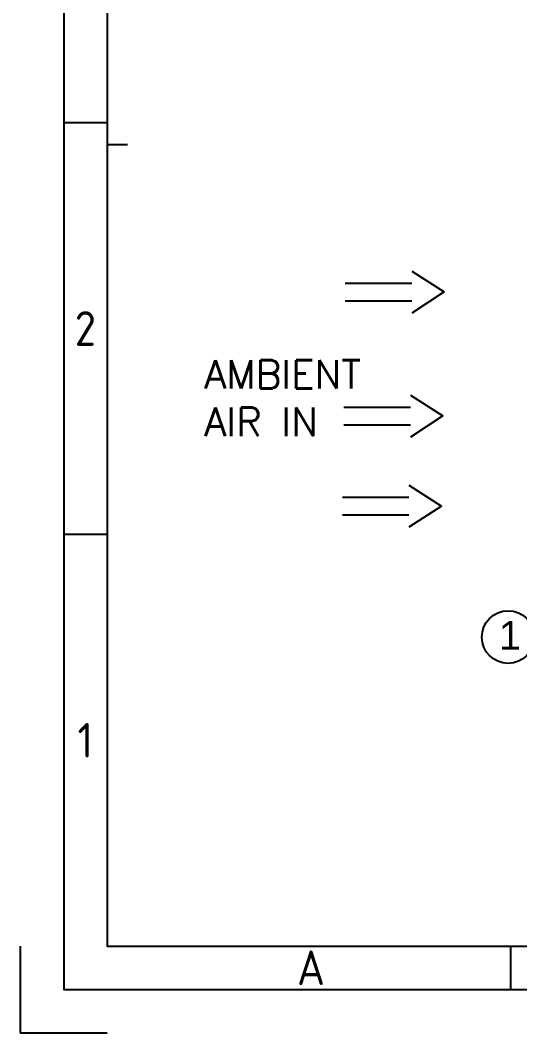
# Model space of a CAD drawing. Extents: x 17841 to 24164, y -6417 to 2983.
# Drawn here: x 17841 to 19066, y -1488 to 999 of the extents above; entities that cross this region are included whole.
import ezdxf
from ezdxf.enums import TextEntityAlignment as Align

# ---------------------------------------------------------------- set-up
doc = ezdxf.new("R2010")
doc.units = 0
doc.header["$LTSCALE"] = 5
doc.layers.get('0').update_dxf_attribs({"linetype": 'CONTINUOUS'})
doc.styles.add('ISOCP', font='isocp.shx')
doc.styles.get("Standard").update_dxf_attribs({"font": 'romans.shx', "height": 45})

msp = doc.modelspace()

# ---------------------------------------------------------------- linework, layer by layer
at = {"color": 0}
for p, q in [((18053.6, 747.6), (17947.2, 747.6)), ((18055.7, 694.3), (18104.2, 694.3)), ((18801.1, 382.9), (18880.7, 331.8)), ((18638.2, 353.5), (18801.1, 353.5)), ((18880.7, 331.8), (18801.1, 280)), ((18801.1, 309.4), (18638.2, 309.4)), ((18797.8, 78.4), (18877.4, 27.2)), ((18634.9, 49), (18797.8, 49)), ((18877.4, 27.2), (18797.8, -24.5)), ((18797.8, 4.9), (18634.9, 4.9)), ((18794.3, -143.1), (18873.9, -194.3)), ((18631.4, -172.5), (18794.3, -172.5)), ((18873.9, -194.3), (18794.3, -246)), ((18794.3, -216.6), (18631.4, -216.6)), ((18053.6, -263.7), (17947.2, -263.7)), ((17840.7, -1275), (17840.7, -1488)), ((19043.7, -1275), (19043.7, -1381.5)), ((17840.7, -1488), (18053.6, -1488))]:
    msp.add_line(p, q, dxfattribs=at)
for points in [[(24057.8, -1381.5), (24057.8, 2876.8), (17947.2, 2876.8), (17947.2, -1381.5)], [(23951.4, -1275), (23951.4, 2770.3), (18053.6, 2770.3), (18053.6, -1275)]]:
    msp.add_lwpolyline(points, close=True, dxfattribs=at)
msp.add_circle((19037.8, -515.9), 64.6, dxfattribs=at)

# ---------------------------------------------------------------- texts
at = {"color": 0, "style": 'ISOCP'}
for s, p in [('2', (18000.4, 242)), ('1', (18000.4, -769.4)), ('A', (18554, -1328.3))]:
    msp.add_text(s, height=85.2, dxfattribs=at).set_placement(p, align=Align.MIDDLE)
at = {"color": 0, "char_height": 70, "attachment_point": 1}
for s, insert, width in [('AMBIENT AIR IN', (18292.5, 164.6), 518.635), ('{\\fArial|b0|i0|c0|p34;1}', (19014.9, -476.8), 31.72)]:
    msp.add_mtext(s, dxfattribs=dict(at, insert=insert, width=width))

doc.saveas('drawing.dxf')
